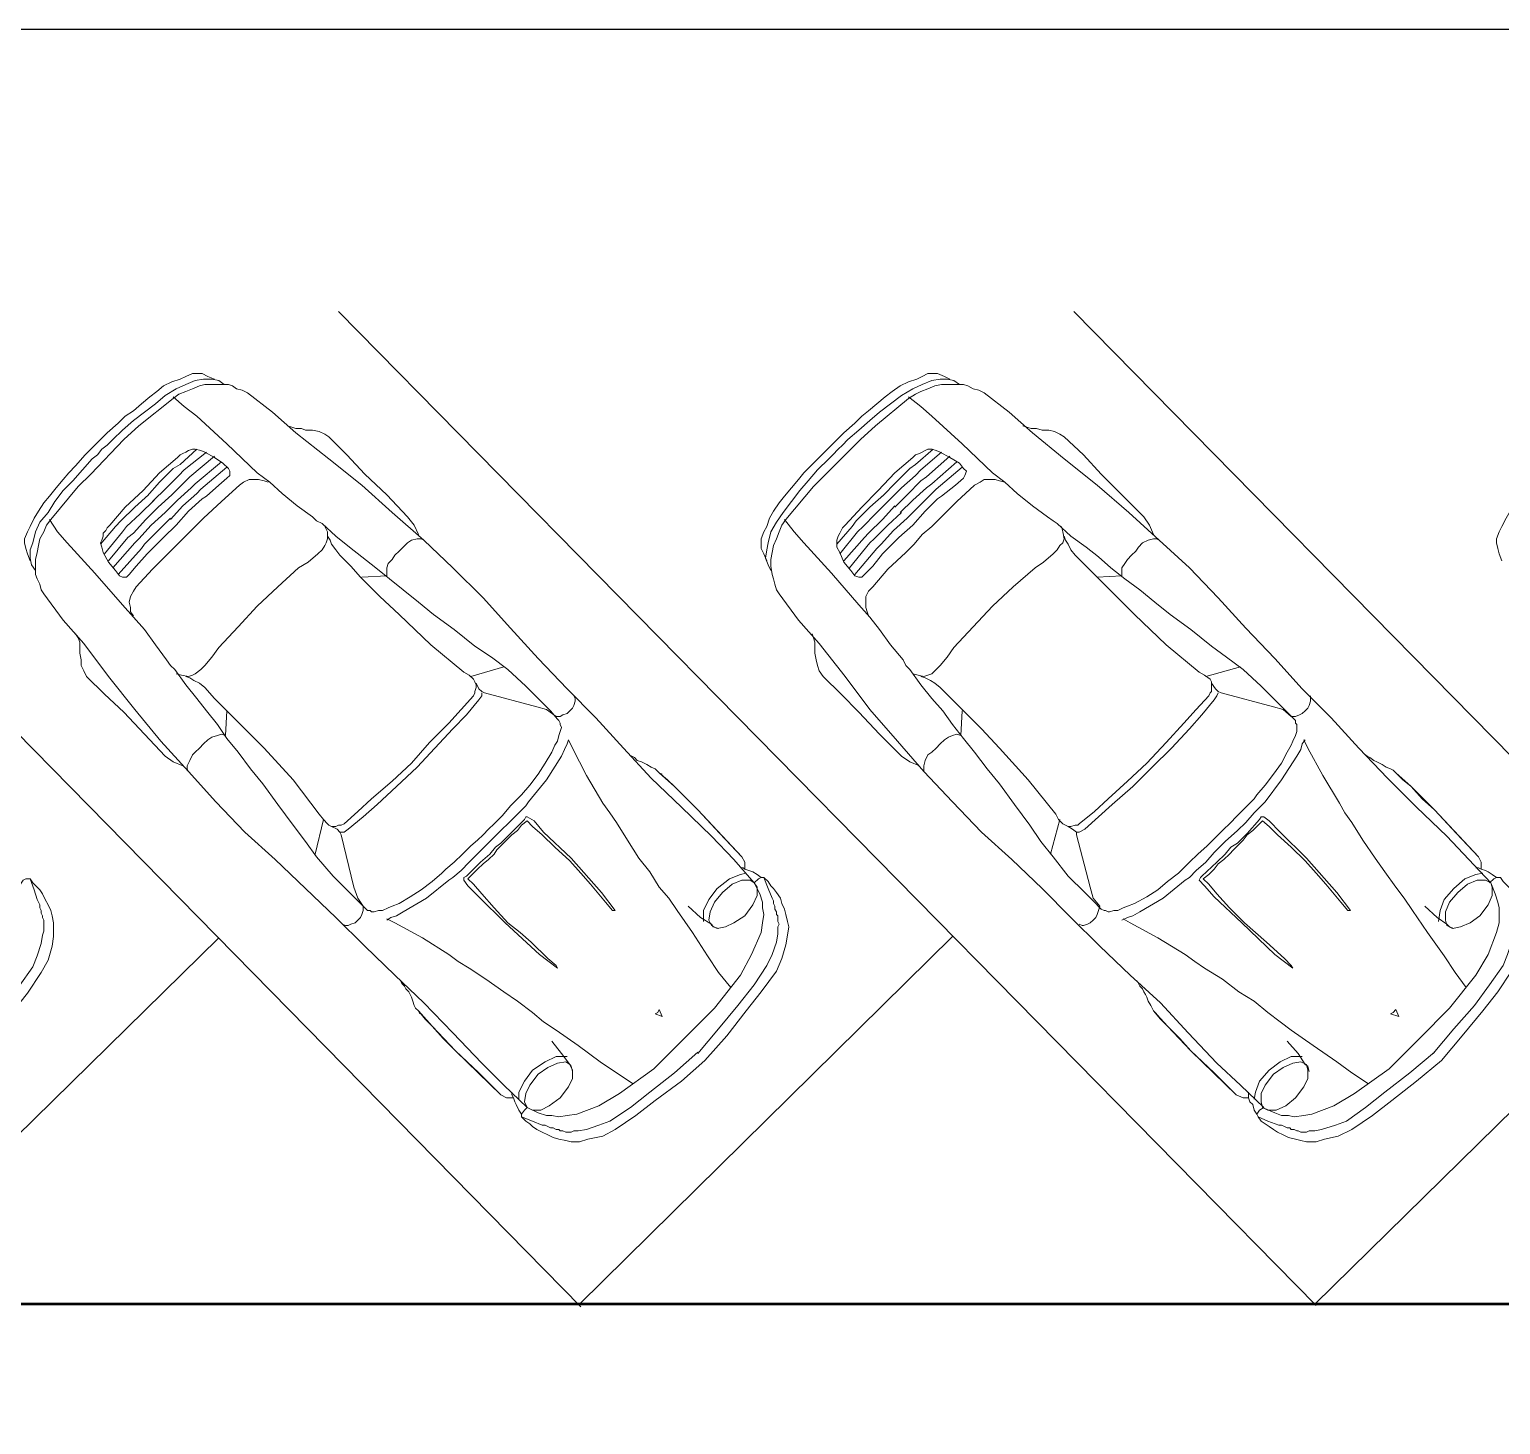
# Model space of a CAD drawing. Header units: metres. Extents: x -24.2 to 51.5, y -28.6 to 30.1.
# Drawn here: x -5.31 to 1.13, y 23.97 to 30.09 of the extents above; entities that cross this region are included whole.
import ezdxf

# ---------------------------------------------------------------- set-up
doc = ezdxf.new("R2010")
doc.units = ezdxf.units.M
for name, color, linetype in [('GF-BLACK', 250, 'Continuous'), ('GF-DARKGRAY', 8, 'Continuous'), ('GF-GRAY', 8, 'Continuous')]:
    doc.layers.add(name, color=color, linetype=linetype)

msp = doc.modelspace()

# ---------------------------------------------------------------- linework, layer by layer
at = {"layer": 'GF-BLACK', "lineweight": 50, "true_color": 0x000000}
msp.add_line((11.0973, 24.4998), (-12.5818, 24.4998), dxfattribs=at)
at = {"layer": 'GF-BLACK', "lineweight": 25, "true_color": 0x000000}
msp.add_lwpolyline([(11.0973, 30.0877), (-24.2464, 30.0877), (-24.2464, -28.567)], dxfattribs=at)
at = {"layer": 'GF-DARKGRAY', "lineweight": 25, "true_color": 0x767676}
for p, q in [((-7.1749, 28.8446), (-2.8965, 24.4877)), ((-3.9586, 28.8506), (0.3259, 24.4938)), ((-0.7362, 28.8506), (3.5482, 24.4938)), ((-6.125, 24.4938), (-4.4836, 26.105)), ((-2.9026, 24.4998), (-1.2672, 26.111)), ((0.3198, 24.4998), (1.9612, 26.111))]:
    msp.add_line(p, q, dxfattribs=at)
at = {"layer": 'GF-GRAY', "lineweight": 13, "true_color": 0x808080}
for p, q in [((-3.3793, 27.2515), (-3.2345, 27.2938)), ((-0.1569, 27.2515), (-0.006, 27.2938)), ((-2.9508, 26.9739), (-2.9327, 26.9377)), ((0.2715, 26.9739), (0.2897, 26.9377)), ((-4.0612, 26.4731), (-4.025, 26.6239)), ((-0.8388, 26.4731), (-0.7965, 26.6239)), ((-3.85, 26.2257), (-3.85, 26.2438)), ((-0.6276, 26.2257), (-0.6215, 26.2438)), ((-3.7112, 26.1713), (-3.7474, 26.1895)), ((-0.4888, 26.1713), (-0.519, 26.1895))]:
    msp.add_line(p, q, dxfattribs=at)
for points in [[(-4.5017, 28.555), (-4.5319, 28.567), (-4.556, 28.5791), (-4.5801, 28.5791), (-4.5982, 28.5791), (-4.6284, 28.567), (-4.6526, 28.555), (-4.6888, 28.5429), (-4.725, 28.5248), (-4.7551, 28.5006), (-4.7853, 28.4765), (-4.8215, 28.4463), (-4.8577, 28.4162), (-4.8939, 28.392), (-4.9241, 28.3618), (-4.9724, 28.3196), (-5.0207, 28.2713)], [(-1.2793, 28.555), (-1.3034, 28.567), (-1.3336, 28.5791), (-1.3517, 28.5791), (-1.3759, 28.5791), (-1.4, 28.567), (-1.4241, 28.555), (-1.4603, 28.5429), (-1.4965, 28.5248), (-1.5327, 28.5006), (-1.5629, 28.4765), (-1.5991, 28.4463), (-1.6353, 28.4162), (-1.6655, 28.392), (-1.6957, 28.3618), (-1.744, 28.3196), (-1.7922, 28.2713)], [(-3.1319, 25.3627), (-3.2345, 25.4593), (-3.331, 25.5558), (-3.4577, 25.6886), (-3.5845, 25.8214), (-3.7112, 25.942), (-3.8439, 26.0688), (-3.9707, 26.1955), (-4.1034, 26.3222), (-4.2362, 26.4489), (-4.3689, 26.5696), (-4.4957, 26.7024), (-4.6163, 26.8351), (-4.737, 26.9679), (-4.8517, 27.1067), (-4.9663, 27.2515), (-5.075, 27.3963), (-5.1655, 27.4989), (-5.25, 27.6136), (-5.262, 27.6317), (-5.2681, 27.6558), (-5.2801, 27.68), (-5.2862, 27.6981), (-5.2862, 27.7343), (-5.2862, 27.7644), (-5.2801, 27.7946), (-5.2741, 27.8248), (-5.2681, 27.855), (-5.25, 27.8851), (-5.2379, 27.9153), (-5.2198, 27.9394), (-5.0991, 28.0843), (-5.0448, 28.1386), (-4.9, 28.2894), (-4.8336, 28.3498), (-4.6827, 28.4705), (-4.6586, 28.4886), (-4.6284, 28.5006), (-4.5982, 28.5127), (-4.5681, 28.5248), (-4.5439, 28.5308), (-4.5138, 28.5308), (-4.4776, 28.5308), (-4.4413, 28.5308), (-4.4232, 28.5248), (-4.4051, 28.5127), (-4.381, 28.5067), (-4.3569, 28.4946), (-4.2482, 28.4101), (-4.1457, 28.3196), (-4.0008, 28.205), (-3.856, 28.0903), (-3.7232, 27.9696), (-3.5845, 27.8489), (-3.4577, 27.7282), (-3.325, 27.5955), (-3.2043, 27.4627), (-3.0836, 27.33), (-2.9569, 27.1972), (-2.8302, 27.0705), (-2.7095, 26.9377), (-2.5888, 26.805), (-2.456, 26.6782), (-2.3233, 26.5515), (-2.2267, 26.4489), (-2.1362, 26.3463)], [(-4.4594, 28.5308), (-4.4836, 28.5489), (-4.5138, 28.555), (-4.55, 28.555), (-4.5862, 28.5489), (-4.6284, 28.5308), (-4.6707, 28.5127), (-4.7189, 28.4825), (-4.7612, 28.4463), (-4.8094, 28.4101), (-4.8577, 28.3739), (-4.906, 28.3317), (-4.9482, 28.2894), (-4.9724, 28.2653), (-4.9965, 28.2472)], [(0.0966, 25.3627), (-0.006, 25.4593), (-0.1086, 25.5558), (-0.2353, 25.6886), (-0.356, 25.8214), (-0.4888, 25.942), (-0.6215, 26.0688), (-0.7483, 26.1955), (-0.875, 26.3222), (-1.0078, 26.4489), (-1.1405, 26.5696), (-1.2672, 26.7024), (-1.394, 26.8351), (-1.5086, 26.9679), (-1.6293, 27.1067), (-1.7379, 27.2515), (-1.8526, 27.3963), (-1.9431, 27.4989), (-2.0276, 27.6136), (-2.0396, 27.6317), (-2.0457, 27.6558), (-2.0517, 27.68), (-2.0577, 27.6981), (-2.0638, 27.7343), (-2.0638, 27.7644), (-2.0577, 27.7946), (-2.0517, 27.8248), (-2.0396, 27.855), (-2.0276, 27.8851), (-2.0155, 27.9153), (-1.9974, 27.9394), (-1.8767, 28.0843), (-1.8224, 28.1386), (-1.6715, 28.2894), (-1.6052, 28.3498), (-1.4603, 28.4705), (-1.4302, 28.4886), (-1.406, 28.5006), (-1.3759, 28.5127), (-1.3457, 28.5248), (-1.3155, 28.5308), (-1.2853, 28.5308), (-1.2552, 28.5308), (-1.219, 28.5308), (-1.2009, 28.5248), (-1.1767, 28.5127), (-1.1526, 28.5067), (-1.1284, 28.4946), (-1.0198, 28.4101), (-0.9172, 28.3196), (-0.7784, 28.205), (-0.6336, 28.0903), (-0.4948, 27.9696), (-0.3621, 27.8489), (-0.2293, 27.7282), (-0.1026, 27.5955), (0.0181, 27.4627), (0.1448, 27.33), (0.2655, 27.1972), (0.3922, 27.0705), (0.5129, 26.9377), (0.6396, 26.805), (0.7664, 26.6782), (0.8991, 26.5515), (0.9957, 26.4489), (1.0922, 26.3463)], [(-1.2371, 28.5308), (-1.2612, 28.5489), (-1.2914, 28.555), (-1.3215, 28.555), (-1.3578, 28.5489), (-1.4, 28.5308), (-1.4422, 28.5127), (-1.4905, 28.4825), (-1.5388, 28.4463), (-1.5871, 28.4101), (-1.6293, 28.3739), (-1.6776, 28.3317), (-1.7258, 28.2894), (-1.75, 28.2653), (-1.7681, 28.2472)], [(-4.6827, 28.4765), (-4.6344, 28.4343), (-4.5801, 28.392), (-4.4474, 28.2713), (-4.3146, 28.1446), (-4.2603, 28.1024), (-4.206, 28.0541), (-4.1396, 27.9998), (-4.0732, 27.9515), (-4.0551, 27.9334), (-4.031, 27.9213), (-3.9707, 27.867), (-3.9103, 27.8188), (-3.856, 27.7765), (-3.7957, 27.7282), (-3.7353, 27.68), (-3.675, 27.6317), (-3.6086, 27.5774), (-3.5422, 27.5231), (-3.4517, 27.4567), (-3.3612, 27.3843), (-3.2888, 27.336), (-3.2164, 27.2817), (-3.1379, 27.2093), (-3.0655, 27.1369), (-3.0293, 27.1007), (-2.9991, 27.0644)], [(-1.4603, 28.4765), (-1.406, 28.4343), (-1.3578, 28.392), (-1.225, 28.2713), (-1.0922, 28.1446), (-1.0379, 28.1024), (-0.9836, 28.0541), (-0.9172, 27.9998), (-0.8509, 27.9515), (-0.8267, 27.9334), (-0.8086, 27.9213), (-0.7483, 27.867), (-0.6819, 27.8188), (-0.6276, 27.7765), (-0.5733, 27.7282), (-0.5129, 27.68), (-0.4466, 27.6317), (-0.3802, 27.5774), (-0.3138, 27.5231), (-0.2233, 27.4567), (-0.1328, 27.3843), (-0.0664, 27.336), (0.006, 27.2817), (0.0845, 27.2093), (0.1569, 27.1369), (0.1931, 27.1007), (0.2293, 27.0644)], [(-3.6086, 27.8731), (-3.6267, 27.9153), (-3.6569, 27.9515), (-3.7474, 28.0481), (-3.8439, 28.1386), (-3.9224, 28.2231), (-4.0008, 28.3015), (-4.0189, 28.3136), (-4.0431, 28.3256), (-4.0732, 28.3317), (-4.1034, 28.3317), (-4.1215, 28.3377), (-4.1457, 28.3377), (-4.1638, 28.3437), (-4.1819, 28.3498)], [(-0.3862, 27.8731), (-0.4043, 27.9153), (-0.4284, 27.9515), (-0.525, 28.0481), (-0.6155, 28.1386), (-0.694, 28.2231), (-0.7784, 28.3015), (-0.7965, 28.3136), (-0.8207, 28.3256), (-0.8448, 28.3317), (-0.875, 28.3317), (-0.8991, 28.3377), (-0.9233, 28.3377), (-0.9414, 28.3437), (-0.9595, 28.3498)], [(-5.3103, 27.7584), (-5.3224, 27.7886), (-5.3284, 27.8127), (-5.3344, 27.8369), (-5.3344, 27.855), (-5.3224, 27.8851), (-5.3103, 27.9093), (-5.2922, 27.9455), (-5.2741, 27.9756), (-5.25, 28.0119), (-5.2258, 28.042), (-5.1957, 28.0782), (-5.1655, 28.1144), (-5.1413, 28.1446), (-5.1112, 28.1748), (-5.0689, 28.2231), (-5.0207, 28.2713)], [(-5.2862, 27.7162), (-5.3043, 27.7403), (-5.3103, 27.7705), (-5.3103, 27.8067), (-5.2982, 27.8369), (-5.2862, 27.8851), (-5.2681, 27.9274), (-5.2319, 27.9696), (-5.2017, 28.0179), (-5.1655, 28.0662), (-5.1232, 28.1084), (-5.081, 28.1567), (-5.0388, 28.205), (-5.0146, 28.2231), (-4.9965, 28.2472)], [(-4.6707, 27.9153), (-4.6163, 27.9756), (-4.556, 28.03), (-4.5379, 28.042), (-4.4836, 28.0903), (-4.4474, 28.1205), (-4.4353, 28.1325), (-4.4353, 28.1506), (-4.4413, 28.1627), (-4.4655, 28.1869), (-4.5017, 28.211), (-4.5439, 28.2351), (-4.562, 28.2412), (-4.5862, 28.2472), (-4.5982, 28.2472), (-4.6163, 28.2412), (-4.6284, 28.2351), (-4.6405, 28.2291), (-4.6526, 28.2231), (-4.6646, 28.211), (-4.7431, 28.1446), (-4.8155, 28.0662)], [(-4.7974, 28.042), (-4.7431, 28.1024), (-4.6827, 28.1627), (-4.6526, 28.1808), (-4.5801, 28.2472)], [(-2.0819, 27.7584), (-2.0939, 27.7886), (-2.106, 27.8127), (-2.106, 27.8369), (-2.106, 27.855), (-2.0939, 27.8851), (-2.0819, 27.9093), (-2.0698, 27.9455), (-2.0517, 27.9756), (-2.0276, 28.0119), (-2.0034, 28.042), (-1.9733, 28.0782), (-1.9431, 28.1144), (-1.919, 28.1446), (-1.8888, 28.1748), (-1.8405, 28.2231), (-1.7922, 28.2713)], [(-2.0638, 27.7162), (-2.0758, 27.7403), (-2.0879, 27.7705), (-2.0819, 27.8067), (-2.0758, 27.8369), (-2.0638, 27.8851), (-2.0396, 27.9274), (-2.0095, 27.9696), (-1.9733, 28.0179), (-1.9371, 28.0662), (-1.9008, 28.1084), (-1.8586, 28.1567), (-1.8103, 28.205), (-1.7922, 28.2231), (-1.7681, 28.2472)], [(-1.4422, 27.9153), (-1.3879, 27.9756), (-1.3336, 28.03), (-1.3155, 28.042), (-1.2552, 28.0903), (-1.219, 28.1205), (-1.2129, 28.1325), (-1.2069, 28.1506), (-1.219, 28.1627), (-1.2371, 28.1869), (-1.2793, 28.211), (-1.3215, 28.2351), (-1.3396, 28.2412), (-1.3577, 28.2472), (-1.3758, 28.2472), (-1.3879, 28.2412), (-1.4, 28.2351), (-1.4121, 28.2291), (-1.4302, 28.2231), (-1.4422, 28.211), (-1.5207, 28.1446), (-1.5931, 28.0662)], [(-1.575, 28.042), (-1.5146, 28.1024), (-1.4543, 28.1627), (-1.4302, 28.1808), (-1.3517, 28.2472)], [(1.1405, 27.7584), (1.1284, 27.7886), (1.1224, 27.8127), (1.1164, 27.8369), (1.1164, 27.855), (1.1284, 27.8851), (1.1405, 27.9093), (1.1586, 27.9455), (1.1767, 27.9756), (1.2009, 28.0119), (1.225, 28.042), (1.2552, 28.0782), (1.2793, 28.1144), (1.3095, 28.1446), (1.3396, 28.1748), (1.3819, 28.2231), (1.4302, 28.2713)], [(-4.7732, 28.0179), (-4.7129, 28.0782), (-4.6586, 28.1325), (-4.6344, 28.1567), (-4.5379, 28.2351)], [(-4.7491, 27.9937), (-4.6888, 28.0481), (-4.6284, 28.1084), (-4.6103, 28.1265), (-4.5017, 28.217)], [(-4.7189, 27.9696), (-4.6646, 28.0239), (-4.6043, 28.0782), (-4.5862, 28.0963), (-4.4715, 28.1929)], [(-1.5508, 28.0179), (-1.4905, 28.0782), (-1.4302, 28.1325), (-1.406, 28.1567), (-1.3155, 28.2351)], [(-1.5207, 27.9937), (-1.4664, 28.0481), (-1.406, 28.1084), (-1.3819, 28.1265), (-1.2793, 28.217)], [(-1.4965, 27.9696), (-1.4422, 28.0239), (-1.3819, 28.0782), (-1.3577, 28.0963), (-1.2491, 28.1929)], [(-4.6948, 27.9394), (-4.6405, 27.9998), (-4.5801, 28.0541), (-4.562, 28.0722), (-4.4474, 28.1687)], [(-4.2663, 28.1024), (-4.2844, 28.1084), (-4.3086, 28.1144), (-4.3267, 28.1144), (-4.3508, 28.1144), (-4.375, 28.1024), (-4.3931, 28.0903), (-4.4715, 28.0179), (-4.55, 27.9455), (-4.5862, 27.9093), (-4.6224, 27.8731)], [(-1.4724, 27.9394), (-1.4121, 27.9998), (-1.3577, 28.0541), (-1.3396, 28.0722), (-1.225, 28.1687)], [(-1.0379, 28.1024), (-1.0621, 28.1084), (-1.0802, 28.1144), (-1.1043, 28.1144), (-1.1284, 28.1144), (-1.1465, 28.1024), (-1.1707, 28.0903), (-1.2491, 28.0179), (-1.3215, 27.9455), (-1.3577, 27.9093), (-1.4, 27.8731)], [(-4.9181, 27.692), (-4.9362, 27.7162), (-4.9663, 27.7524), (-4.9905, 27.7946), (-4.9965, 27.8188), (-5.0025, 27.8369), (-4.9965, 27.8489), (-4.9905, 27.867), (-4.9905, 27.8791), (-4.9784, 27.8912), (-4.9724, 27.9032), (-4.9603, 27.9153), (-4.8939, 27.9937), (-4.8155, 28.0662)], [(-4.7913, 28.0481), (-4.8517, 27.9937), (-4.912, 27.9334), (-4.9362, 27.9093), (-5.0025, 27.8308)], [(-1.6957, 27.692), (-1.7138, 27.7162), (-1.744, 27.7524), (-1.7621, 27.7946), (-1.7741, 27.8188), (-1.7741, 27.8369), (-1.7741, 27.8489), (-1.7681, 27.867), (-1.7621, 27.8791), (-1.756, 27.8912), (-1.75, 27.9032), (-1.7379, 27.9153), (-1.6655, 27.9937), (-1.5931, 28.0662)], [(-1.569, 28.0481), (-1.6293, 27.9937), (-1.6896, 27.9334), (-1.7077, 27.9093), (-1.7741, 27.8308)], [(-4.7672, 28.0239), (-4.8275, 27.9636), (-4.8879, 27.9093), (-4.906, 27.8851), (-4.9844, 27.7886)], [(-4.7431, 27.9998), (-4.8034, 27.9394), (-4.8577, 27.8791), (-4.8819, 27.861), (-4.9663, 27.7584)], [(-1.5448, 28.0239), (-1.6052, 27.9636), (-1.6595, 27.9093), (-1.6836, 27.8851), (-1.7621, 27.7886)], [(-1.5207, 27.9998), (-1.575, 27.9394), (-1.6353, 27.8791), (-1.6534, 27.861), (-1.744, 27.7584)], [(-5.2258, 27.9394), (-5.1896, 27.8851), (-5.1474, 27.8369), (-5.0267, 27.7041), (-4.906, 27.5653), (-4.8577, 27.511), (-4.8094, 27.4567), (-4.7612, 27.3903), (-4.7129, 27.3239), (-4.6948, 27.2998), (-4.6767, 27.2817), (-4.6284, 27.2153), (-4.5801, 27.155), (-4.5379, 27.1007), (-4.4896, 27.0403), (-4.4474, 26.98), (-4.3991, 26.9196), (-4.3448, 26.8472), (-4.2905, 26.7808), (-4.2241, 26.6903), (-4.1577, 26.5998), (-4.1034, 26.5274), (-4.0551, 26.461), (-3.9827, 26.3765), (-3.9103, 26.3041), (-3.8741, 26.2679), (-3.8379, 26.2317)], [(-4.7189, 27.9696), (-4.7793, 27.9153), (-4.8336, 27.855), (-4.8517, 27.8369), (-4.9482, 27.7282)], [(-4.6948, 27.9455), (-4.7491, 27.8912), (-4.8094, 27.8308), (-4.8215, 27.8127), (-4.9241, 27.6981)], [(-2.0034, 27.9394), (-1.9612, 27.8851), (-1.9189, 27.8369), (-1.7983, 27.7041), (-1.6776, 27.5653), (-1.6293, 27.511), (-1.5871, 27.4567), (-1.5388, 27.3903), (-1.4845, 27.3239), (-1.4724, 27.2998), (-1.4543, 27.2817), (-1.406, 27.2153), (-1.3577, 27.155), (-1.3095, 27.1007), (-1.2672, 27.0403), (-1.219, 26.98), (-1.1707, 26.9196), (-1.1164, 26.8472), (-1.0621, 26.7808), (-0.9957, 26.6903), (-0.9293, 26.5998), (-0.881, 26.5274), (-0.8267, 26.461), (-0.7603, 26.3765), (-0.6879, 26.3041), (-0.6517, 26.2679), (-0.6155, 26.2317)], [(-1.4905, 27.9696), (-1.5508, 27.9153), (-1.6112, 27.855), (-1.6293, 27.8369), (-1.7198, 27.7282)], [(-1.4664, 27.9455), (-1.5267, 27.8912), (-1.581, 27.8308), (-1.5991, 27.8127), (-1.6957, 27.6981)], [(-4.6707, 27.9153), (-4.725, 27.861), (-4.7793, 27.8067), (-4.7974, 27.7886), (-4.8457, 27.7343), (-4.8758, 27.6981), (-4.8879, 27.686)], [(-4.8577, 27.517), (-4.8698, 27.5351), (-4.8698, 27.5532), (-4.8758, 27.5774), (-4.8698, 27.6015), (-4.8577, 27.6256), (-4.8457, 27.6438), (-4.7732, 27.7222), (-4.7008, 27.7946), (-4.6646, 27.8308), (-4.6224, 27.8731)], [(-4.0189, 27.9093), (-4.0069, 27.8851), (-4.0069, 27.855), (-4.0129, 27.8369), (-4.0189, 27.8248), (-4.031, 27.8067), (-4.0491, 27.7886), (-4.0913, 27.7524), (-4.1336, 27.7282), (-4.2241, 27.6438), (-4.3146, 27.5593)], [(-4.0069, 27.867), (-3.9948, 27.8489), (-3.9888, 27.8308), (-3.9707, 27.8067), (-3.9526, 27.7825), (-3.9043, 27.7343), (-3.862, 27.686), (-3.7776, 27.6015), (-3.6931, 27.5231), (-3.5543, 27.3903), (-3.4095, 27.2696), (-3.3853, 27.2575), (-3.3672, 27.2394), (-3.3612, 27.2274), (-3.3551, 27.2153), (-3.3551, 27.2032), (-3.3612, 27.1851), (-3.3612, 27.1791), (-3.3672, 27.167), (-3.4215, 27.1067), (-3.4758, 27.0463), (-3.5603, 26.9619), (-3.6388, 26.8713)], [(-3.5845, 27.8489), (-3.5965, 27.855), (-3.6146, 27.855), (-3.6388, 27.8489), (-3.6569, 27.8369), (-3.675, 27.8188), (-3.6931, 27.8006), (-3.7112, 27.7825), (-3.7232, 27.7644), (-3.7414, 27.7463), (-3.7474, 27.7282), (-3.7474, 27.7101), (-3.7474, 27.692), (-3.856, 27.686)], [(-1.4422, 27.9153), (-1.5026, 27.861), (-1.5569, 27.8067), (-1.575, 27.7886), (-1.6172, 27.7343), (-1.6534, 27.6981), (-1.6655, 27.686)], [(-1.6353, 27.517), (-1.6414, 27.5351), (-1.6474, 27.5532), (-1.6474, 27.5774), (-1.6474, 27.6015), (-1.6353, 27.6256), (-1.6172, 27.6438), (-1.5509, 27.7222), (-1.4724, 27.7946), (-1.4362, 27.8308), (-1.4, 27.8731)], [(-0.7905, 27.9093), (-0.7845, 27.8851), (-0.7784, 27.855), (-0.7845, 27.8369), (-0.7965, 27.8248), (-0.8086, 27.8067), (-0.8267, 27.7886), (-0.869, 27.7524), (-0.9052, 27.7282), (-1.0017, 27.6438), (-1.0922, 27.5593)], [(-0.7784, 27.867), (-0.7724, 27.8489), (-0.7603, 27.8308), (-0.7483, 27.8067), (-0.7302, 27.7825), (-0.6819, 27.7343), (-0.6336, 27.686), (-0.5491, 27.6015), (-0.4707, 27.5231), (-0.3319, 27.3903), (-0.1871, 27.2696), (-0.1629, 27.2575), (-0.1388, 27.2394), (-0.1328, 27.2274), (-0.1328, 27.2153), (-0.1328, 27.2032), (-0.1328, 27.1851), (-0.1388, 27.1791), (-0.1448, 27.167), (-0.1991, 27.1067), (-0.2534, 27.0463), (-0.3319, 26.9619), (-0.4164, 26.8713)], [(-0.3621, 27.8489), (-0.3741, 27.855), (-0.3862, 27.855), (-0.4103, 27.8489), (-0.4345, 27.8369), (-0.4526, 27.8188), (-0.4647, 27.8006), (-0.4828, 27.7825), (-0.5009, 27.7644), (-0.5129, 27.7463), (-0.525, 27.7282), (-0.525, 27.7101), (-0.525, 27.692), (-0.6336, 27.686)], [(-4.9181, 27.692), (-4.906, 27.686), (-4.8879, 27.686)], [(-1.6957, 27.692), (-1.6776, 27.686), (-1.6655, 27.686)], [(-4.6707, 27.2636), (-4.6465, 27.2575), (-4.6163, 27.2515), (-4.5982, 27.2575), (-4.5862, 27.2636), (-4.562, 27.2817), (-4.5439, 27.2998), (-4.5138, 27.336), (-4.4836, 27.3782), (-4.3991, 27.4688), (-4.3146, 27.5593)], [(-1.4422, 27.2636), (-1.4181, 27.2575), (-1.394, 27.2515), (-1.3758, 27.2575), (-1.3577, 27.2636), (-1.3396, 27.2817), (-1.3215, 27.2998), (-1.2914, 27.336), (-1.2612, 27.3782), (-1.1767, 27.4688), (-1.0922, 27.5593)], [(-4.6405, 26.8593), (-4.6827, 26.8774), (-4.7189, 26.9015), (-4.8094, 26.9981), (-4.9, 27.0946), (-4.9844, 27.1731), (-5.0629, 27.2515), (-5.075, 27.2757), (-5.087, 27.2998), (-5.087, 27.3239), (-5.0931, 27.3541), (-5.0931, 27.3782), (-5.0931, 27.4024), (-5.0991, 27.4205), (-5.1112, 27.4386)], [(-1.4121, 26.8593), (-1.4543, 26.8774), (-1.4905, 26.9015), (-1.5871, 26.9981), (-1.6776, 27.0946), (-1.756, 27.1731), (-1.8345, 27.2515), (-1.8526, 27.2757), (-1.8586, 27.2998), (-1.8646, 27.3239), (-1.8707, 27.3541), (-1.8707, 27.3782), (-1.8707, 27.4024), (-1.8767, 27.4205), (-1.8827, 27.4386)], [(-4.6284, 27.2515), (-4.6103, 27.2455), (-4.5922, 27.2334), (-4.5681, 27.2213), (-4.5439, 27.2032), (-4.5017, 27.155), (-4.4534, 27.1067), (-4.3689, 27.0222), (-4.2845, 26.9377), (-4.1577, 26.7989), (-4.0431, 26.6481), (-4.025, 26.6239), (-4.0069, 26.6058), (-4.0008, 26.5998), (-3.9888, 26.5938), (-3.9707, 26.5938), (-3.9586, 26.5998), (-3.9465, 26.5998), (-3.9345, 26.6058), (-3.8741, 26.6601), (-3.8138, 26.7144), (-3.7232, 26.7929), (-3.6388, 26.8713)], [(-3.3551, 27.2213), (-3.3431, 27.1972), (-3.331, 27.1851), (-3.3189, 27.1791), (-3.0896, 27.1188), (-3.0474, 27.1067), (-3.0051, 27.0765)], [(-1.406, 27.2515), (-1.3879, 27.2455), (-1.3638, 27.2334), (-1.3457, 27.2213), (-1.3215, 27.2032), (-1.2733, 27.155), (-1.225, 27.1067), (-1.1405, 27.0222), (-1.0621, 26.9377), (-0.9353, 26.7989), (-0.8146, 26.6481), (-0.8026, 26.6239), (-0.7845, 26.6058), (-0.7724, 26.5998), (-0.7603, 26.5938), (-0.7483, 26.5938), (-0.7302, 26.5998), (-0.7181, 26.5998), (-0.7121, 26.6058), (-0.6457, 26.6601), (-0.5853, 26.7144), (-0.5009, 26.7929), (-0.4164, 26.8713)], [(-0.1328, 27.2213), (-0.1147, 27.1972), (-0.1026, 27.1851), (-0.0905, 27.1791), (0.1388, 27.1188), (0.181, 27.1067), (0.2172, 27.0765)], [(-3.331, 27.1791), (-3.331, 27.167), (-3.3431, 27.1489), (-3.3974, 27.0825), (-3.4577, 27.0222), (-3.5362, 26.9377), (-3.6146, 26.8532)], [(-2.9267, 27.167), (-2.9207, 27.155), (-2.9207, 27.1429), (-2.9267, 27.1248), (-2.9327, 27.1127), (-2.9448, 27.1007), (-2.9569, 27.0886), (-2.975, 27.0825), (-2.987, 27.0765), (-3.0051, 27.0765)], [(-0.1026, 27.1791), (-0.1086, 27.167), (-0.1207, 27.1489), (-0.175, 27.0825), (-0.2293, 27.0222), (-0.3078, 26.9377), (-0.3922, 26.8532)], [(0.3017, 27.167), (0.3017, 27.155), (0.3017, 27.1429), (0.2957, 27.1248), (0.2897, 27.1127), (0.2776, 27.1007), (0.2655, 27.0886), (0.2534, 27.0825), (0.2353, 27.0765), (0.2172, 27.0765)], [(-4.6163, 26.8351), (-4.6224, 26.8472), (-4.6224, 26.8593), (-4.6103, 26.8834), (-4.5982, 26.9076), (-4.5862, 26.9196), (-4.5681, 26.9377), (-4.55, 26.9558), (-4.5319, 26.9739), (-4.5138, 26.986), (-4.4896, 26.992), (-4.4715, 26.9981), (-4.4534, 26.992), (-4.4474, 27.1007)], [(-1.394, 26.8351), (-1.394, 26.8472), (-1.394, 26.8593), (-1.3879, 26.8834), (-1.3759, 26.9076), (-1.3578, 26.9196), (-1.3396, 26.9377), (-1.3215, 26.9558), (-1.3034, 26.9739), (-1.2853, 26.986), (-1.2672, 26.992), (-1.2491, 26.9981), (-1.231, 26.992), (-1.225, 27.1007)], [(-2.9991, 27.0644), (-2.9931, 27.0584), (-2.987, 27.0463), (-2.987, 27.0403), (-2.981, 27.0282), (-2.987, 27.0101), (-2.9931, 26.992), (-2.9991, 26.9679), (-3.0112, 26.9498), (-3.0233, 26.9196), (-3.0534, 26.8713), (-3.0836, 26.8231), (-3.1198, 26.7748), (-3.156, 26.7326), (-3.1741, 26.7144), (-3.2043, 26.6843), (-3.2405, 26.642), (-3.2767, 26.6058), (-3.3008, 26.5817), (-3.325, 26.5576)], [(0.2293, 27.0644), (0.2353, 27.0584), (0.2353, 27.0463), (0.2414, 27.0403), (0.2414, 27.0282), (0.2414, 27.0101), (0.2353, 26.992), (0.2233, 26.9679), (0.2172, 26.9498), (0.1991, 26.9196), (0.175, 26.8713), (0.1388, 26.8231), (0.1026, 26.7748), (0.0664, 26.7326), (0.0543, 26.7144), (0.0241, 26.6843), (-0.0181, 26.642), (-0.0543, 26.6058), (-0.0784, 26.5817), (-0.1026, 26.5576)], [(-2.9508, 26.9739), (-2.9569, 26.9558), (-2.9689, 26.9317), (-2.981, 26.9015)], [(0.2776, 26.9739), (0.2655, 26.9558), (0.2595, 26.9317), (0.2414, 26.9015)], [(-3.1258, 26.7024), (-3.0474, 26.7989), (-2.981, 26.9015)], [(-2.2388, 25.8877), (-2.2931, 25.9541), (-2.3414, 26.0265), (-2.4077, 26.1291), (-2.4741, 26.2257), (-2.5103, 26.28), (-2.5526, 26.3282), (-2.5948, 26.3946), (-2.6431, 26.455), (-2.6914, 26.5334), (-2.7396, 26.6119), (-2.7698, 26.6541), (-2.8, 26.6963), (-2.8724, 26.817), (-2.9327, 26.9377)], [(-2.5405, 26.8231), (-2.5526, 26.8291), (-2.5646, 26.8412), (-2.5707, 26.8472), (-2.5888, 26.8532), (-2.6069, 26.8653), (-2.6189, 26.8713), (-2.631, 26.8774), (-2.6491, 26.8834), (-2.6612, 26.8955), (-2.6733, 26.9015), (-2.6853, 26.9076)], [(0.1026, 26.7024), (0.175, 26.7989), (0.2414, 26.9015)], [(0.9836, 25.8877), (0.9353, 25.9541), (0.8871, 26.0265), (0.8146, 26.1291), (0.7483, 26.2257), (0.7121, 26.28), (0.6759, 26.3282), (0.6276, 26.3946), (0.5853, 26.455), (0.531, 26.5334), (0.4828, 26.6119), (0.4526, 26.6541), (0.4284, 26.6963), (0.356, 26.817), (0.2897, 26.9377)], [(0.6819, 26.8231), (0.6759, 26.8291), (0.6638, 26.8412), (0.6517, 26.8472), (0.6336, 26.8532), (0.6155, 26.8653), (0.6034, 26.8713), (0.5914, 26.8774), (0.5793, 26.8834), (0.5612, 26.8955), (0.5491, 26.9015), (0.5431, 26.9076)], [(-3.9526, 26.5696), (-3.9345, 26.5696), (-3.9163, 26.5817), (-3.85, 26.636), (-3.7896, 26.6903), (-3.7051, 26.7688), (-3.6146, 26.8532)], [(-2.1905, 26.461), (-2.3836, 26.6662), (-2.4862, 26.7688), (-2.5526, 26.8291)], [(-2.1905, 26.461), (-2.2871, 26.5636), (-2.3836, 26.6662), (-2.4319, 26.7144), (-2.4862, 26.7688), (-2.5164, 26.7989), (-2.5526, 26.8291)], [(-0.7241, 26.5696), (-0.7121, 26.5696), (-0.6879, 26.5817), (-0.6276, 26.636), (-0.5672, 26.6903), (-0.4767, 26.7688), (-0.3922, 26.8532)], [(1.0379, 26.461), (0.8448, 26.6662), (0.7422, 26.7688), (0.6759, 26.8291)], [(1.0379, 26.461), (0.9414, 26.5636), (0.8448, 26.6662), (0.7905, 26.7144), (0.7422, 26.7688), (0.706, 26.7989), (0.6759, 26.8291)], [(-3.1258, 26.7024), (-3.1379, 26.6843), (-3.1681, 26.6541), (-3.2103, 26.6119), (-3.2465, 26.5757), (-3.2948, 26.5274)], [(0.1026, 26.7024), (0.0845, 26.6843), (0.0543, 26.6541), (0.0181, 26.6119), (-0.0181, 26.5757), (-0.0724, 26.5274)], [(-2.7457, 26.2257), (-2.806, 26.3041), (-2.9388, 26.455), (-3.0595, 26.5696), (-3.1017, 26.6179), (-3.1319, 26.636), (-3.1379, 26.636), (-3.1439, 26.6239), (-3.2043, 26.5636), (-3.2465, 26.5213), (-3.2707, 26.5032)], [(0.4767, 26.2257), (0.4164, 26.3041), (0.2836, 26.455), (0.169, 26.5696), (0.1207, 26.6179), (0.0966, 26.636), (0.0845, 26.636), (0.0784, 26.6239), (0.0241, 26.5636), (-0.0181, 26.5213), (-0.0483, 26.5032)], [(-3.9888, 26.5938), (-3.9646, 26.5817), (-3.9526, 26.5696), (-3.9465, 26.5576), (-3.8922, 26.3282), (-3.8741, 26.28), (-3.85, 26.2438)], [(-2.7457, 26.2257), (-2.7577, 26.2257), (-2.7879, 26.2619), (-2.8543, 26.3403), (-2.8965, 26.3886), (-2.9448, 26.4429), (-3.0112, 26.5032), (-3.0655, 26.5576), (-3.1077, 26.5938), (-3.1319, 26.6179), (-3.156, 26.5998), (-3.1741, 26.5757), (-3.1983, 26.5576), (-3.2224, 26.5334), (-3.2465, 26.5093), (-3.2646, 26.4912)], [(-0.7603, 26.5938), (-0.7422, 26.5817), (-0.7241, 26.5696), (-0.7241, 26.5576), (-0.6638, 26.3282), (-0.6517, 26.28), (-0.6215, 26.2438)], [(0.4767, 26.2257), (0.4647, 26.2257), (0.4345, 26.2619), (0.3681, 26.3403), (0.3259, 26.3886), (0.2776, 26.4429), (0.2172, 26.5032), (0.1569, 26.5576), (0.1207, 26.5938), (0.0905, 26.6179), (0.0724, 26.5998), (0.0483, 26.5757), (0.0241, 26.5576), (0.006, 26.5334), (-0.0181, 26.5093), (-0.0362, 26.4912)], [(-3.8379, 26.2317), (-3.8319, 26.2257), (-3.8198, 26.2257), (-3.8138, 26.2196), (-3.8017, 26.2196), (-3.7836, 26.2257), (-3.7655, 26.2257), (-3.7413, 26.2377), (-3.7232, 26.2438), (-3.6931, 26.2558), (-3.6448, 26.286), (-3.5965, 26.3162), (-3.5482, 26.3524), (-3.506, 26.3886), (-3.4879, 26.4067), (-3.4517, 26.4369), (-3.4155, 26.4731), (-3.3793, 26.5093), (-3.3491, 26.5334), (-3.325, 26.5576)], [(-3.7474, 26.1834), (-3.7293, 26.1955), (-3.7051, 26.2015), (-3.675, 26.2196), (-3.5724, 26.28), (-3.4758, 26.3584), (-3.4577, 26.3705), (-3.4215, 26.4007), (-3.3853, 26.4369), (-3.3431, 26.4791), (-3.2948, 26.5274)], [(-2.9991, 25.9722), (-3.0776, 26.0326), (-3.2284, 26.1713), (-3.3431, 26.286), (-3.3914, 26.3343), (-3.4095, 26.3584), (-3.4095, 26.3705), (-3.3974, 26.3765), (-3.337, 26.4369), (-3.2948, 26.4731), (-3.2707, 26.5032)], [(-0.6155, 26.2317), (-0.6034, 26.2257), (-0.5974, 26.2257), (-0.5853, 26.2196), (-0.5793, 26.2196), (-0.5612, 26.2257), (-0.5431, 26.2257), (-0.519, 26.2377), (-0.5009, 26.2438), (-0.4707, 26.2558), (-0.4164, 26.286), (-0.3681, 26.3162), (-0.3259, 26.3524), (-0.2776, 26.3886), (-0.2595, 26.4067), (-0.2293, 26.4369), (-0.1931, 26.4731), (-0.1509, 26.5093), (-0.1267, 26.5334), (-0.1026, 26.5576)], [(-0.525, 26.1834), (-0.5009, 26.1955), (-0.4767, 26.2015), (-0.4466, 26.2196), (-0.344, 26.28), (-0.2474, 26.3584), (-0.2293, 26.3705), (-0.1991, 26.4007), (-0.1569, 26.4369), (-0.1207, 26.4791), (-0.0724, 26.5274)], [(0.2233, 25.9722), (0.1448, 26.0326), (0, 26.1713), (-0.1207, 26.286), (-0.1629, 26.3343), (-0.1871, 26.3584), (-0.181, 26.3705), (-0.175, 26.3765), (-0.1086, 26.4369), (-0.0724, 26.4731), (-0.0483, 26.5032)], [(-2.9991, 25.9722), (-3.0051, 25.9843), (-3.0414, 26.0145), (-3.1138, 26.0869), (-3.162, 26.1291), (-3.2164, 26.1713), (-3.2767, 26.2377), (-3.331, 26.2981), (-3.3672, 26.3403), (-3.3914, 26.3645), (-3.3732, 26.3826), (-3.3491, 26.4067), (-3.325, 26.4308), (-3.3008, 26.4489), (-3.2767, 26.4731), (-3.2646, 26.4912)], [(-2.1784, 26.4067), (-2.1784, 26.4369), (-2.1905, 26.461)], [(0.2233, 25.9722), (0.2172, 25.9843), (0.1871, 26.0145), (0.1086, 26.0869), (0.0603, 26.1291), (0.0121, 26.1713), (-0.0543, 26.2377), (-0.1086, 26.2981), (-0.1448, 26.3403), (-0.169, 26.3645), (-0.1448, 26.3826), (-0.1207, 26.4067), (-0.1026, 26.4308), (-0.0784, 26.4489), (-0.0543, 26.4731), (-0.0362, 26.4912)], [(1.05, 26.4067), (1.05, 26.4369), (1.0379, 26.461)], [(-2.2448, 26.3645), (-2.1965, 26.3826), (-2.1724, 26.3886)], [(-2.106, 26.3705), (-2.1241, 26.3826), (-2.1422, 26.3946), (-2.1603, 26.4007), (-2.1784, 26.4067), (-2.1845, 26.4127), (-2.1965, 26.4127)], [(0.9776, 26.3645), (1.0259, 26.3826), (1.056, 26.3886)], [(1.1164, 26.3705), (1.0983, 26.3826), (1.0802, 26.3946), (1.0681, 26.4007), (1.05, 26.4067), (1.0379, 26.4127), (1.0259, 26.4127)], [(-5.5698, 25.5619), (-5.4793, 25.6705), (-5.3888, 25.7791), (-5.3224, 25.8636), (-5.262, 25.9541), (-5.2319, 26.0084), (-5.2138, 26.0688), (-5.2077, 26.111), (-5.2077, 26.1472), (-5.2077, 26.1713), (-5.2138, 26.2015), (-5.2198, 26.2257), (-5.2319, 26.2498), (-5.2439, 26.2739), (-5.256, 26.2981), (-5.2681, 26.3162), (-5.2801, 26.3282), (-5.2982, 26.3463), (-5.3103, 26.3645)], [(-5.3103, 26.3645), (-5.3284, 26.3645), (-5.3405, 26.3584), (-5.3525, 26.3403)], [(-5.25, 26.1351), (-5.25, 26.1472), (-5.25, 26.1593), (-5.25, 26.1713), (-5.25, 26.1834), (-5.256, 26.1955), (-5.256, 26.2015), (-5.262, 26.2136), (-5.262, 26.2257), (-5.2681, 26.2377), (-5.2681, 26.2498), (-5.2741, 26.2619), (-5.2801, 26.2739), (-5.2922, 26.3162), (-5.3103, 26.3645)], [(-2.4439, 25.6645), (-2.3112, 25.7972), (-2.1965, 25.942), (-2.1483, 26.0326), (-2.106, 26.1291), (-2.1, 26.1713), (-2.094, 26.2076), (-2.1, 26.2377), (-2.1, 26.2619), (-2.1121, 26.2981), (-2.1362, 26.3463)], [(-2.3534, 25.5679), (-2.2569, 25.6765), (-2.1724, 25.7851), (-2.106, 25.8696), (-2.0396, 25.9601), (-2.0155, 26.0145), (-1.9974, 26.0748), (-1.9914, 26.117), (-1.9853, 26.1532), (-1.9914, 26.1774), (-1.9974, 26.2076), (-2.0034, 26.2317), (-2.0155, 26.2558), (-2.0215, 26.28), (-2.0396, 26.3041), (-2.0517, 26.3222), (-2.0638, 26.3343), (-2.0758, 26.3524), (-2.0939, 26.3705)], [(-2.2448, 26.3645), (-2.2991, 26.3222), (-2.3353, 26.2739)], [(-2.0939, 26.3705), (-2.106, 26.3705), (-2.1181, 26.3645), (-2.1362, 26.3463)], [(-2.0336, 26.1412), (-2.0336, 26.1532), (-2.0276, 26.1653), (-2.0336, 26.1774), (-2.0336, 26.1895), (-2.0336, 26.2015), (-2.0396, 26.2076), (-2.0396, 26.2196), (-2.0457, 26.2317), (-2.0457, 26.2438), (-2.0517, 26.2558), (-2.0517, 26.2679), (-2.0577, 26.28), (-2.0758, 26.3222), (-2.094, 26.3705)], [(0.7784, 25.6645), (0.9112, 25.7972), (1.0259, 25.942), (1.0802, 26.0326), (1.1164, 26.1291), (1.1284, 26.1713), (1.1284, 26.2076), (1.1284, 26.2377), (1.1224, 26.2619), (1.1103, 26.2981), (1.0922, 26.3463)], [(0.875, 25.5679), (0.9655, 25.6765), (1.056, 25.7851), (1.1224, 25.8696), (1.1827, 25.9601), (1.2069, 26.0145), (1.225, 26.0748), (1.2371, 26.117), (1.2371, 26.1532), (1.2371, 26.1774), (1.231, 26.2076), (1.225, 26.2317), (1.2129, 26.2558), (1.2009, 26.28), (1.1888, 26.3041), (1.1767, 26.3222), (1.1646, 26.3343), (1.1465, 26.3524), (1.1345, 26.3705)], [(0.9776, 26.3645), (0.9293, 26.3222), (0.8871, 26.2739)], [(1.1345, 26.3705), (1.1164, 26.3705), (1.1043, 26.3645), (1.0862, 26.3463)], [(-2.2931, 26.1472), (-2.3172, 26.1532), (-2.3233, 26.1653), (-2.3715, 26.1955), (-2.4258, 26.2438)], [(-2.3595, 26.1774), (-2.3595, 26.2257), (-2.3353, 26.2739)], [(0.9293, 26.1472), (0.9112, 26.1532), (0.8991, 26.1653), (0.8569, 26.1955), (0.8026, 26.2438)], [(0.8629, 26.1774), (0.869, 26.2257), (0.8871, 26.2739)], [(-3.9405, 26.1653), (-3.9284, 26.1593), (-3.9164, 26.1593), (-3.9043, 26.1653), (-3.8862, 26.1713), (-3.8741, 26.1834), (-3.862, 26.1955), (-3.856, 26.2076), (-3.85, 26.2257)], [(-0.7121, 26.1653), (-0.7, 26.1593), (-0.694, 26.1593), (-0.6759, 26.1653), (-0.6638, 26.1713), (-0.6517, 26.1834), (-0.6397, 26.1955), (-0.6336, 26.2076), (-0.6276, 26.2257)], [(-5.606, 25.592), (-5.5155, 25.7007), (-5.425, 25.8093), (-5.3586, 25.8938), (-5.2982, 25.9782), (-5.2801, 26.0265), (-5.262, 26.0808), (-5.256, 26.117), (-5.25, 26.1351)], [(-2.6672, 25.4653), (-2.7396, 25.5136), (-2.812, 25.5619), (-2.9086, 25.6343), (-3.0052, 25.7007), (-3.0595, 25.7369), (-3.1077, 25.7791), (-3.1741, 25.8274), (-3.2345, 25.8696), (-3.3129, 25.9239), (-3.3853, 25.9722), (-3.4336, 26.0024), (-3.4758, 26.0326), (-3.5905, 26.105), (-3.7112, 26.1713)], [(-2.3836, 25.5981), (-2.2931, 25.7067), (-2.2086, 25.8093), (-2.1362, 25.8998), (-2.0819, 25.9843), (-2.0577, 26.0326), (-2.0396, 26.0869), (-2.0336, 26.1231), (-2.0336, 26.1412)], [(0.5552, 25.4653), (0.4828, 25.5136), (0.4164, 25.5619), (0.3138, 25.6343), (0.2172, 25.7007), (0.169, 25.7369), (0.1147, 25.7791), (0.0543, 25.8274), (-0.0121, 25.8696), (-0.0845, 25.9239), (-0.1629, 25.9722), (-0.2052, 26.0024), (-0.2474, 26.0326), (-0.3681, 26.105), (-0.4888, 26.1713)], [(0.8388, 25.5981), (0.9293, 25.7067), (1.0198, 25.8093), (1.0862, 25.8998), (1.1465, 25.9843), (1.1646, 26.0326), (1.1828, 26.0869), (1.1888, 26.1231), (1.1948, 26.1412)], [(-3.6026, 25.7731), (-3.6086, 25.7851), (-3.6207, 25.7972), (-3.6267, 25.8093), (-3.6327, 25.8274), (-3.6388, 25.8455), (-3.6448, 25.8576), (-3.6508, 25.8696), (-3.6629, 25.8817), (-3.6689, 25.8938), (-3.681, 25.9058), (-3.687, 25.9179)], [(-0.3741, 25.7731), (-0.3862, 25.7851), (-0.3922, 25.7972), (-0.3983, 25.8093), (-0.4103, 25.8274), (-0.4164, 25.8455), (-0.4224, 25.8576), (-0.4284, 25.8696), (-0.4345, 25.8817), (-0.4466, 25.8938), (-0.4526, 25.9058), (-0.4586, 25.9179)], [(-2.5405, 25.761), (-2.5526, 25.7912), (-2.5586, 25.7791)], [(0.6879, 25.761), (0.6759, 25.7912), (0.6638, 25.7791)], [(-3.2465, 25.417), (-3.4457, 25.6101), (-3.5482, 25.7188), (-3.6086, 25.7851)], [(-3.2465, 25.417), (-3.3431, 25.5136), (-3.4457, 25.6101), (-3.5, 25.6645), (-3.5482, 25.7188), (-3.5784, 25.7489), (-3.6086, 25.7851)], [(-2.5405, 25.761), (-2.5707, 25.7731), (-2.5586, 25.7791)], [(-0.0241, 25.417), (-0.2233, 25.6101), (-0.3259, 25.7188), (-0.3862, 25.7851)], [(-0.0241, 25.417), (-0.1207, 25.5136), (-0.2233, 25.6101), (-0.2716, 25.6645), (-0.3259, 25.7188), (-0.356, 25.7489), (-0.3862, 25.7851)], [(0.6879, 25.761), (0.6517, 25.7731), (0.6638, 25.7791)], [(-2.4439, 25.6645), (-2.5767, 25.5317), (-2.7276, 25.4231), (-2.8181, 25.3688), (-2.9146, 25.3326), (-2.9569, 25.3265), (-2.9931, 25.3205), (-3.0233, 25.3265), (-3.0474, 25.3265), (-3.0836, 25.3386), (-3.1319, 25.3627)], [(0.7784, 25.6645), (0.6457, 25.5317), (0.4948, 25.4231), (0.4043, 25.3688), (0.3078, 25.3326), (0.2715, 25.3265), (0.2293, 25.3205), (0.2052, 25.3265), (0.175, 25.3265), (0.1448, 25.3386), (0.0905, 25.3627)], [(-2.9327, 25.5196), (-2.9388, 25.5438), (-2.9448, 25.5498), (-2.981, 25.5981), (-3.0233, 25.6524)], [(-2.3836, 25.6041), (-2.4862, 25.5136), (-2.5948, 25.4291), (-2.6793, 25.3627), (-2.7698, 25.3024), (-2.8181, 25.2843), (-2.8724, 25.2662), (-2.9086, 25.2601), (-2.9267, 25.2601)], [(0.2957, 25.5196), (0.2897, 25.5438), (0.2776, 25.5498), (0.2474, 25.5981), (0.1991, 25.6524)], [(0.8448, 25.6041), (0.7362, 25.5136), (0.6276, 25.4291), (0.5431, 25.3627), (0.4586, 25.3024), (0.4103, 25.2843), (0.35, 25.2662), (0.3198, 25.2601), (0.2957, 25.2601)], [(-2.9569, 25.586), (-3.0051, 25.586), (-3.0534, 25.5619), (-3.1077, 25.5257), (-3.1439, 25.4774), (-3.1681, 25.4291), (-3.1681, 25.3989)], [(-2.3534, 25.5679), (-2.456, 25.4774), (-2.5707, 25.3929), (-2.6552, 25.3265), (-2.7457, 25.2662), (-2.8, 25.236), (-2.8664, 25.2239), (-2.9026, 25.2119), (-2.9388, 25.2119), (-2.9629, 25.2179), (-2.9931, 25.2239), (-3.0172, 25.23), (-3.0414, 25.242), (-3.0655, 25.2541), (-3.0896, 25.2662), (-3.1077, 25.2783), (-3.1198, 25.2903), (-3.1379, 25.3024), (-3.156, 25.3205)], [(0.2655, 25.586), (0.2172, 25.586), (0.169, 25.5619), (0.1207, 25.5257), (0.0784, 25.4774), (0.0603, 25.4291), (0.0543, 25.3989)], [(0.875, 25.5679), (0.7664, 25.4774), (0.6578, 25.3929), (0.5733, 25.3265), (0.4828, 25.2662), (0.4224, 25.236), (0.3621, 25.2239), (0.3259, 25.2119), (0.2836, 25.2119), (0.2595, 25.2179), (0.2353, 25.2239), (0.2052, 25.23), (0.181, 25.242), (0.1569, 25.2541), (0.1388, 25.2662), (0.1207, 25.2783), (0.1026, 25.2903), (0.0845, 25.3024), (0.0724, 25.3205)], [(-3.1922, 25.405), (-3.2224, 25.405), (-3.2465, 25.417)], [(-3.156, 25.3326), (-3.1681, 25.3507), (-3.1801, 25.3748), (-3.1862, 25.3869), (-3.1922, 25.405), (-3.1983, 25.417), (-3.1983, 25.4291)], [(0.0302, 25.405), (0.006, 25.405), (-0.0241, 25.417)], [(0.0664, 25.3326), (0.0543, 25.3507), (0.0483, 25.3748), (0.0362, 25.3869), (0.0302, 25.405), (0.0302, 25.417), (0.0302, 25.4291)], [(-3.156, 25.3205), (-3.156, 25.3326), (-3.1439, 25.3507), (-3.1319, 25.3627)], [(0.0724, 25.3205), (0.0664, 25.3326), (0.0784, 25.3507), (0.0966, 25.3627)], [(-2.9267, 25.2601), (-2.9388, 25.2541), (-2.9508, 25.2541), (-2.9629, 25.2541), (-2.975, 25.2601), (-2.987, 25.2601), (-2.9931, 25.2662), (-3.0051, 25.2662), (-3.0172, 25.2722), (-3.0293, 25.2722), (-3.0414, 25.2783), (-3.0534, 25.2843), (-3.0655, 25.2843), (-3.1077, 25.3024), (-3.156, 25.3205)], [(0.2957, 25.2601), (0.2836, 25.2541), (0.2716, 25.2541), (0.2595, 25.2541), (0.2474, 25.2601), (0.2414, 25.2601), (0.2293, 25.2662), (0.2172, 25.2662), (0.2112, 25.2722), (0.1991, 25.2722), (0.1871, 25.2783), (0.175, 25.2843), (0.1629, 25.2843), (0.1147, 25.3024), (0.0724, 25.3205)]]:
    msp.add_lwpolyline(points, dxfattribs=at)
for points in [[(-2.1362, 26.3463), (-2.1543, 26.3584), (-2.1905, 26.3584), (-2.2327, 26.3403), (-2.275, 26.3041), (-2.3112, 26.2619), (-2.3293, 26.2196), (-2.3353, 26.1834), (-2.3233, 26.1593), (-2.2991, 26.1472), (-2.2629, 26.1532), (-2.2267, 26.1713), (-2.1784, 26.2015), (-2.1422, 26.2498), (-2.1241, 26.292), (-2.1241, 26.3282)], [(1.0922, 26.3463), (1.0681, 26.3584), (1.0319, 26.3584), (0.9896, 26.3403), (0.9474, 26.3041), (0.9112, 26.2619), (0.8931, 26.2196), (0.8931, 26.1834), (0.8991, 26.1593), (0.9233, 26.1472), (0.9595, 26.1532), (1.0017, 26.1713), (1.044, 26.2015), (1.0802, 26.2498), (1.0983, 26.292), (1.0983, 26.3282)], [(-3.1319, 25.3627), (-3.1439, 25.3869), (-3.1379, 25.4231), (-3.1198, 25.4593), (-3.0836, 25.5076), (-3.0414, 25.5377), (-2.9991, 25.5558), (-2.9629, 25.5619), (-2.9448, 25.5498), (-2.9327, 25.5257), (-2.9327, 25.4895), (-2.9508, 25.4533), (-2.987, 25.405), (-3.0353, 25.3688), (-3.0715, 25.3507), (-3.1077, 25.3507)], [(0.0905, 25.3627), (0.0845, 25.3869), (0.0845, 25.4231), (0.1026, 25.4593), (0.1388, 25.5076), (0.181, 25.5377), (0.2233, 25.5558), (0.2595, 25.5619), (0.2836, 25.5498), (0.2897, 25.5257), (0.2897, 25.4895), (0.2715, 25.4533), (0.2353, 25.405), (0.1931, 25.3688), (0.1509, 25.3507), (0.1147, 25.3507)]]:
    msp.add_lwpolyline(points, close=True, dxfattribs=at)

doc.saveas('drawing.dxf')
